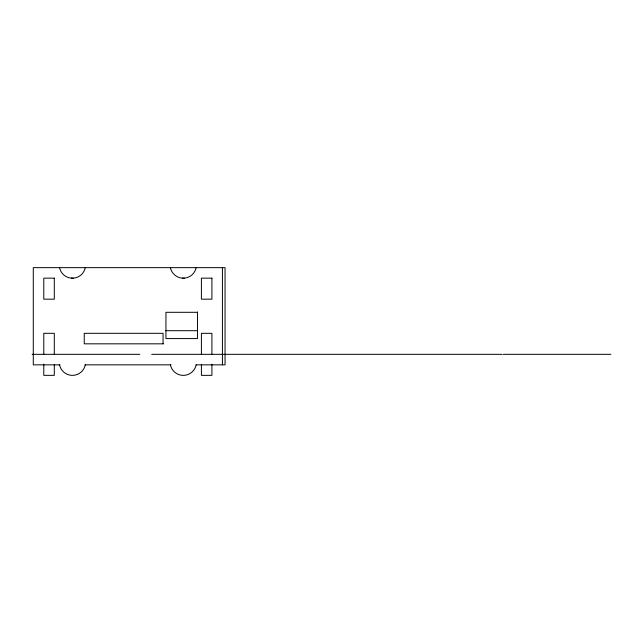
<?xml version="1.0" encoding="UTF-8"?>
<svg xmlns="http://www.w3.org/2000/svg" width="643" height="643" viewBox="0 0 643 643"><rect width="100%" height="100%" fill="white"/><g stroke="black" fill="none" stroke-linecap="round" stroke-linejoin="round"><path stroke-width="0.96" d="M71.309 278.154L73.31 278.154M182.395 278.154L184.396 278.154M197.465 312.305L165.942 312.305L165.942 338.572L197.465 338.572L197.465 311.976M165.709 330.695L197.465 330.695M163.378 343.828L84.249 343.828L84.249 333.323L163.057 333.323L163.057 343.828M32.15 354.333L139.852 354.333M151.708 354.333L502.014 354.333M503.147 354.333L610.85 354.333M59.928 364.846L33.283 364.846L33.283 267.649L225.05 267.649L225.05 364.846L196.027 364.846M84.948 364.846L171.006 364.846M222.422 267.649L222.422 364.846M211.917 354.333L211.917 333.323L201.404 333.323L201.404 354.333M211.917 364.187L211.917 375.351L201.404 375.351L201.404 364.846M54.301 354.333L54.301 333.323L43.788 333.323L43.788 354.333M54.301 364.846L54.301 375.351L43.788 375.351L43.788 364.187M85.294 364.846A13.133 13.133 0 0 1 59.55 364.846M196.155 364.846A13.133 13.133 0 0 1 170.411 364.846M196.155 267.649A13.133 13.133 0 0 1 170.411 267.649M85.294 267.649A13.133 13.133 0 0 1 59.55 267.649M54.301 278.154L43.788 278.154L43.788 299.172L54.301 299.172L54.301 278.154M211.917 278.154L201.404 278.154L201.404 299.172L211.917 299.172L211.917 278.154"/></g></svg>
